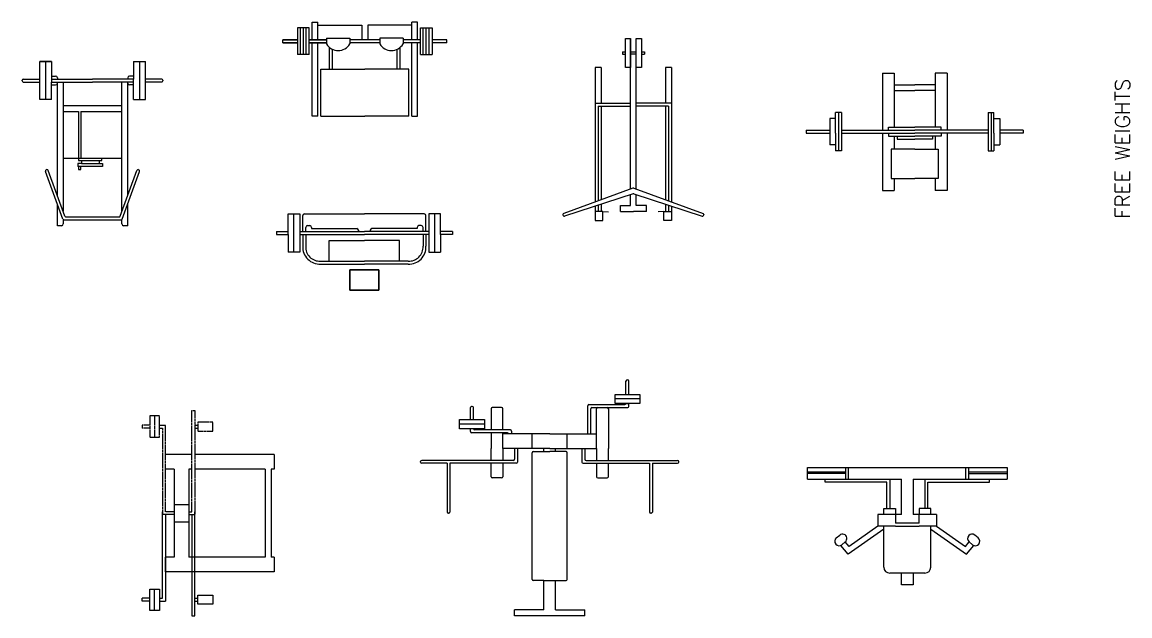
# Model space of a CAD drawing. Header units: millimetres. Extents: x 29224 to 62779, y 35576 to 54938.
# Drawn here: x 39006 to 48447, y 49368 to 54428 of the extents above; entities that cross this region are included whole.
import ezdxf

# ---------------------------------------------------------------- set-up
doc = ezdxf.new("R2010")
doc.units = ezdxf.units.MM
doc.linetypes.add('VERDECKT', pattern=[9.525, 6.35, -3.175])
doc.layers.add('www.cad-blocks.net', color=7, linetype='Continuous')
doc.styles.get("Standard").update_dxf_attribs({"font": 'Arial.ttf'})

# ---------------------------------------------------------------- blocks, each defined once
blk = doc.blocks.new('A$C684650AC')
for p, q in [((150, 1400), (250, 1400)), ((150, 1075), (150, 1400)), ((250, 1400), (150, 1400)), ((200, 1400), (200, 1075)), ((250, 1400), (250, 1225)), ((950, 1400), (1050, 1400)), ((950, 1400), (950, 1250)), ((950, 1400), (1050, 1400)), ((1000, 1400), (1000, 1075)), ((1050, 1075), (1050, 1400)), ((0, 1235), (0, 1240)), ((10, 1250), (150, 1250)), ((250, 1275), (285, 1275)), ((250, 1250), (600, 1250)), ((300, 1260), (300, 1250)), ((950, 1250), (600, 1250)), ((900, 1260), (900, 1250)), ((950, 1275), (915, 1275)), ((950, 1075), (950, 1250)), ((1190, 1250), (1050, 1250)), ((1200, 1240), (1200, 1235)), ((10, 1225), (150, 1225)), ((250, 1225), (300, 1225)), ((250, 1075), (250, 1225)), ((250, 1200), (285, 1200)), ((300, 1225), (600, 1225)), ((300, 260.5), (300, 1225)), ((300, 1215), (300, 1225)), ((325, 1225), (437.5, 1225)), ((350, 1225), (350, 123.1)), ((462.5, 1225), (575, 1225)), ((900, 1225), (600, 1225)), ((737.5, 1225), (625, 1225)), ((875, 1225), (762.5, 1225)), ((850, 123.1), (850, 1225)), ((950, 1225), (900, 1225)), ((900, 260.5), (900, 1225)), ((900, 1215), (900, 1225)), ((950, 1200), (915, 1200)), ((1190, 1225), (1050, 1225)), ((250, 1075), (150, 1075)), ((950, 1075), (1050, 1075)), ((350, 1025), (850, 1025)), ((350, 975), (480, 975)), ((480, 975), (480, 575)), ((500, 975), (500, 575)), ((500, 975), (850, 975)), ((350, 575), (850, 575)), ((480, 575), (480, 555)), ((680, 555), (680, 575)), ((210.2, 478), (205.5, 476.3)), ((505, 530), (475, 530)), ((475, 530), (475, 505)), ((685, 505), (475, 505)), ((480, 555), (680, 555)), ((480, 505), (480, 480)), ((480, 480), (500, 480)), ((500, 480), (500, 505)), ((505, 555), (505, 530)), ((505, 530), (685, 530)), ((655, 555), (655, 530)), ((685, 530), (685, 505)), ((989.8, 478), (994.5, 476.3)), ((347.6, 56.6), (199.5, 463.5)), ((365.1, 81.6), (223, 472)), ((834.9, 81.6), (977, 472)), ((852.4, 56.6), (1000.5, 463.5)), ((300, 0), (300, 187.4)), ((900, 0), (900, 187.4)), ((335, 0), (300, 0)), ((350, 52.9), (350, 15)), ((357, 50), (843, 50)), ((374.5, 75), (825.5, 75)), ((850, 15), (850, 52.9)), ((900, 0), (865, 0))]:
    blk.add_line(p, q)
for centre, radius, start, end in [((10, 1240), 10, 90, 180), ((10, 1235), 10, 180, 270), ((285, 1260), 15, 0, 90), ((915, 1260), 15, 90, 180), ((1190, 1240), 10, 0, 90), ((1190, 1235), 10, 270, 0), ((285, 1215), 15, 270, 0), ((915, 1215), 15, 180, 270), ((208.9, 466.9), 10, 110, 200), ((213.6, 468.6), 10, 20, 110), ((986.4, 468.6), 10, 70, 160), ((991.1, 466.9), 10, 340, 70), ((335, 15), 15, 270, 0), ((357, 60), 10, 200, 270), ((374.5, 85), 10, 200, 270), ((825.5, 85), 10, 270, 340), ((843, 60), 10, 270, 340), ((865, 15), 15, 180, 270)]:
    blk.add_arc(centre, radius, start, end)
blk = doc.blocks.new('A$C71766276')
for p, q in [((250, 800), (300, 800)), ((250, 650), (250, 800)), ((300, 650), (300, 800)), ((300, 775), (400, 775)), ((400, 775), (675, 775)), ((675, 775), (675, 650)), ((725, 775), (725, 650)), ((975, 775), (725, 775)), ((1100, 775), (975, 775)), ((1100, 650), (1100, 800)), ((1150, 800), (1100, 800)), ((1150, 650), (1150, 800)), ((126.5, 750.4), (126.5, 525.4)), ((226.5, 750.4), (126.5, 750.4)), ((151.5, 525.4), (151.5, 750.4)), ((176.5, 525.4), (176.5, 750.4)), ((201.5, 525.4), (201.5, 750.4)), ((226.5, 525.4), (226.5, 750.4)), ((373.1, 664.4), (373.1, 614.4)), ((373.1, 664.4), (573.1, 664.4)), ((573.1, 664.4), (573.1, 614.4)), ((1026.9, 664.4), (826.9, 664.4)), ((826.9, 664.4), (826.9, 614.4)), ((1026.9, 664.4), (1026.9, 614.4)), ((1173.5, 750.4), (1273.5, 750.4)), ((1173.5, 525.4), (1173.5, 750.4)), ((1198.5, 525.4), (1198.5, 750.4)), ((1223.5, 525.4), (1223.5, 750.4)), ((1248.5, 525.4), (1248.5, 750.4)), ((1273.5, 750.4), (1273.5, 525.4)), ((0, 650), (126.5, 650)), ((0, 625), (0, 650)), ((126.5, 650), (0, 650)), ((0, 625), (126.5, 625)), ((126.5, 625), (0, 625)), ((226.5, 650), (373.1, 650)), ((373.1, 650), (226.5, 650)), ((226.5, 625), (373.1, 625)), ((373.1, 625), (226.5, 625)), ((250, 0), (250, 625)), ((300, 0), (300, 625)), ((400, 400), (400, 584.1)), ((425, 400), (425, 568.9)), ((826.9, 650), (573.1, 650)), ((826.9, 625), (573.1, 625)), ((975, 400), (975, 568.9)), ((1000, 400), (1000, 584.1)), ((1173.5, 650), (1026.9, 650)), ((1173.5, 625), (1026.9, 625)), ((1100, 0), (1100, 625)), ((1150, 0), (1150, 625)), ((1400, 650), (1273.5, 650)), ((1400, 625), (1273.5, 625)), ((1400, 625), (1400, 650)), ((226.5, 525.4), (126.5, 525.4)), ((1173.5, 525.4), (1273.5, 525.4)), ((325, 0), (325, 400)), ((325, 400), (700, 400)), ((1075, 400), (700, 400)), ((1075, 0), (1075, 400)), ((300, 0), (250, 0)), ((325, 0), (700, 0)), ((1075, 0), (700, 0)), ((1100, 0), (1150, 0))]:
    blk.add_line(p, q)
for centre in [(473.1, 676.2), (926.9, 676.2)]:
    blk.add_arc(centre, 117.6, 211.71238, 328.28762)
blk = doc.blocks.new('A$C06D76005')
for p, q in [((531.6, 1549.8), (575, 1549.8)), ((531.6, 1303.6), (531.6, 1549.8)), ((575, 267.5), (575, 1550)), ((575, 1549.8), (575, 1303.6)), ((625, 267.5), (625, 1550)), ((625, 1549.8), (668.4, 1549.8)), ((625, 1303.6), (625, 1549.8)), ((668.4, 1549.8), (668.4, 1303.6)), ((506.6, 1436.7), (531.6, 1436.7)), ((506.6, 1436.7), (506.6, 1416.7)), ((506.6, 1416.7), (531.6, 1416.7)), ((575, 1436.7), (625, 1436.7)), ((625, 1416.7), (575, 1416.7)), ((668.4, 1436.7), (693.4, 1436.7)), ((668.4, 1416.7), (693.4, 1416.7)), ((693.4, 1436.7), (693.4, 1416.7)), ((275, 1303.6), (275, 158.3)), ((325, 1303.6), (275, 1303.6)), ((325, 1303.6), (325, 1150)), ((575, 1303.6), (531.6, 1303.6)), ((575, 1303.6), (531.6, 1303.6)), ((668.4, 1303.6), (625, 1303.6)), ((668.4, 1303.6), (625, 1303.6)), ((875, 1303.6), (875, 1150)), ((925, 1303.6), (875, 1303.6)), ((925, 1303.6), (925, 158.3)), ((325, 1150), (325, 1000)), ((875, 1150), (875, 1000)), ((275, 1000), (575, 1000)), ((300, 975), (575, 975)), ((300, 975), (300, 167.4)), ((325, 975), (325, 176.5)), ((925, 1000), (625, 1000)), ((900, 975), (625, 975)), ((875, 975), (875, 176.5)), ((900, 975), (900, 167.4)), ((596.6, 275.4), (6.6, 60.6)), ((596.9, 225.6), (13.1, 37.4)), ((575, 126.6), (575, 218.5)), ((603.1, 225.6), (1186.9, 37.4)), ((603.4, 275.4), (1193.4, 60.6)), ((625, 126.6), (625, 218.5)), ((275, 121.9), (275, 0)), ((300, 129.9), (300, 76.6)), ((325, 138), (325, 76.6)), ((489.3, 76.6), (489.3, 126.6)), ((489.3, 126.6), (575, 126.6)), ((710.7, 126.6), (625, 126.6)), ((710.7, 76.6), (710.7, 126.6)), ((875, 138), (875, 76.6)), ((900, 129.9), (900, 76.6)), ((925, 121.9), (925, 0)), ((0, 51.2), (0, 47)), ((339.3, 76.6), (275, 76.6)), ((275, 76.6), (275, 0)), ((339.3, 0), (339.3, 76.6)), ((339.3, 76.6), (389.1, 72.2)), ((489.3, 76.6), (600, 76.6)), ((710.7, 76.6), (600, 76.6)), ((860.7, 76.6), (810.9, 72.2)), ((860.7, 0), (860.7, 76.6)), ((860.7, 76.6), (925, 76.6)), ((925, 76.6), (925, 0)), ((1200, 51.2), (1200, 47)), ((275, 0), (339.3, 0)), ((925, 0), (860.7, 0))]:
    blk.add_line(p, q)
for centre, start, end in [((600, 266), 70, 110), ((600, 216.1), 72.13568, 107.86432), ((10, 51.2), 110, 180), ((10, 47), 180, 287.86432), ((1190, 47), 252.13568, 0), ((1190, 51.2), 0, 70)]:
    blk.add_arc(centre, 10, start, end)
blk = doc.blocks.new('A$C13AA5F64')
for p, q in [((100, 475), (100, 650)), ((100, 650), (200, 650)), ((150, 325), (150, 650)), ((200, 650), (200, 325)), ((225, 500), (225, 635)), ((240, 650), (750, 650)), ((1260, 650), (750, 650)), ((1275, 500), (1275, 635)), ((1300, 650), (1300, 325)), ((1400, 650), (1300, 650)), ((1350, 325), (1350, 650)), ((1400, 475), (1400, 650)), ((0, 500), (100, 500)), ((0, 500), (0, 475)), ((0, 475), (100, 475)), ((100, 475), (100, 325)), ((200, 500), (750, 500)), ((200, 475), (750, 475)), ((225, 475), (225, 375)), ((250, 500), (250, 535)), ((250, 475), (250, 375)), ((265, 550), (285, 550)), ((300, 535), (300, 525)), ((300, 525), (685, 525)), ((700, 510), (700, 500)), ((1300, 500), (750, 500)), ((1300, 475), (750, 475)), ((800, 510), (800, 500)), ((1200, 525), (815, 525)), ((1200, 535), (1200, 525)), ((1235, 550), (1215, 550)), ((1250, 500), (1250, 535)), ((1250, 475), (1250, 375)), ((1275, 475), (1275, 375)), ((1500, 500), (1400, 500)), ((1500, 475), (1400, 475)), ((1400, 475), (1400, 325)), ((1500, 500), (1500, 475)), ((450, 247.1), (450, 422.1)), ((450, 422.1), (750, 422.1)), ((1050, 422.1), (750, 422.1)), ((1050, 247.1), (1050, 422.1)), ((200, 325), (100, 325)), ((1300, 325), (1400, 325)), ((376.6, 247.1), (750, 247.1)), ((376.6, 222.1), (750, 222.1)), ((1123.4, 247.1), (750, 247.1)), ((1123.4, 222.1), (750, 222.1)), ((627.1, 0), (627.1, 172.1)), ((627.1, 172.1), (872.9, 172.1)), ((627.1, 172.1), (627.1, 0)), ((872.9, 172.1), (627.1, 172.1)), ((872.9, 172.1), (872.9, 0)), ((872.9, 0), (872.9, 172.1)), ((872.9, 0), (627.1, 0)), ((627.1, 0), (872.9, 0))]:
    blk.add_line(p, q)
for centre, radius, start, end in [((240, 635), 15, 90, 180), ((1260, 635), 15, 0, 90), ((265, 535), 15, 90, 180), ((285, 535), 15, 0, 90), ((685, 510), 15, 0, 90), ((815, 510), 15, 90, 180), ((1215, 535), 15, 90, 180), ((1235, 535), 15, 0, 90), ((370.2, 367.3), 145.4, 176.95719, 272.76788), ((370.2, 367.3), 120.4, 176.95719, 272.76788), ((1129.8, 367.3), 145.4, 267.23212, 3.04281), ((1129.8, 367.3), 120.4, 267.23212, 3.04281)]:
    blk.add_arc(centre, radius, start, end)
blk = doc.blocks.new('A$C07864016')
for p, q in [((650, 1000), (650, 512.5)), ((650, 1000), (750, 1000)), ((750, 1000), (750, 537.5)), ((1100, 1000), (1100, 537.5)), ((1200, 1000), (1100, 1000)), ((1200, 1000), (1200, 512.5)), ((750, 900), (925, 900)), ((750, 850), (925, 850)), ((1100, 900), (925, 900)), ((1100, 850), (925, 850)), ((250, 487.5), (250, 662.5)), ((300, 662.5), (250, 662.5)), ((275, 662.5), (275, 487.5)), ((300, 662.5), (300, 487.5)), ((1550, 662.5), (1550, 487.5)), ((1550, 662.5), (1600, 662.5)), ((1575, 662.5), (1575, 487.5)), ((1600, 487.5), (1600, 662.5)), ((200, 612.5), (200, 387.5)), ((250, 612.5), (200, 612.5)), ((1600, 612.5), (1650, 612.5)), ((1650, 612.5), (1650, 387.5)), ((0, 512.5), (200, 512.5)), ((0, 512.5), (0, 487.5)), ((0, 487.5), (200, 487.5)), ((250, 487.5), (250, 337.5)), ((275, 487.5), (275, 337.5)), ((300, 512.5), (925, 512.5)), ((300, 487.5), (925, 487.5)), ((300, 487.5), (300, 337.5)), ((650, 487.5), (650, 0)), ((700, 537.5), (925, 537.5)), ((700, 512.5), (700, 537.5)), ((700, 487.5), (700, 462.5)), ((1150, 537.5), (925, 537.5)), ((1550, 512.5), (925, 512.5)), ((1550, 487.5), (925, 487.5)), ((1150, 512.5), (1150, 537.5)), ((1150, 487.5), (1150, 462.5)), ((1200, 487.5), (1200, 0)), ((1550, 487.5), (1550, 337.5)), ((1575, 487.5), (1575, 337.5)), ((1600, 487.5), (1600, 337.5)), ((1850, 512.5), (1650, 512.5)), ((1850, 487.5), (1650, 487.5)), ((1850, 512.5), (1850, 487.5)), ((250, 387.5), (200, 387.5)), ((700, 462.5), (925, 462.5)), ((750, 462.5), (750, 350)), ((775, 462.5), (775, 437.5)), ((775, 437.5), (925, 437.5)), ((1150, 462.5), (925, 462.5)), ((1075, 437.5), (925, 437.5)), ((1075, 462.5), (1075, 437.5)), ((1100, 462.5), (1100, 350)), ((1600, 387.5), (1650, 387.5)), ((300, 337.5), (250, 337.5)), ((725, 350), (725, 100)), ((925, 350), (725, 350)), ((925, 350), (1125, 350)), ((1125, 350), (1125, 100)), ((1550, 337.5), (1600, 337.5)), ((725, 100), (925, 100)), ((750, 100), (750, 0)), ((1125, 100), (925, 100)), ((1100, 100), (1100, 0)), ((650, 0), (750, 0)), ((1200, 0), (1100, 0))]:
    blk.add_line(p, q)
blk = doc.blocks.new('A$C588A01B9')
at = {"linetype": 'VERDECKT'}
for p, q in [((65.5, 1703.6), (65.5, 1522.4)), ((150, 1703.6), (65.5, 1703.6)), ((107.7, 1703.6), (107.7, 1522.4)), ((150, 1522.4), (150, 1703.6)), ((425, 887.5), (425, 1750)), ((425, 1750), (450, 1750)), ((450, 1750), (450, 862.5)), ((0, 1625), (0, 1600)), ((65.5, 1625), (0, 1625)), ((150, 1625), (200, 1625)), ((200, 887.5), (200, 1625)), ((450, 1625), (475, 1625)), ((475, 1650), (475, 1575)), ((604.9, 1650), (475, 1650)), ((475, 1625), (475, 1600)), ((604.9, 1575), (604.9, 1650)), ((65.5, 1600), (0, 1600)), ((65.5, 1522.4), (150, 1522.4)), ((150, 1600), (175, 1600)), ((175, 1600), (175, 862.5)), ((450, 1600), (475, 1600)), ((475, 1575), (604.9, 1575)), ((275, 862.5), (175, 862.5)), ((275, 887.5), (200, 887.5)), ((400, 887.5), (425, 887.5)), ((400, 862.5), (450, 862.5))]:
    blk.add_line(p, q, dxfattribs=at)
for p, q in [((425, 1375), (200, 1375)), ((1125, 1375), (450, 1375)), ((1125, 1375), (1125, 1250)), ((275, 1250), (200, 1250)), ((275, 1250), (275, 500)), ((400, 1250), (400, 500)), ((425, 1250), (400, 1250)), ((1050, 1250), (450, 1250)), ((1050, 1250), (1050, 500)), ((1100, 1250), (1100, 500)), ((1125, 1250), (1100, 1250)), ((275, 950), (400, 950)), ((175, 150), (175, 887.5)), ((200, 862.5), (200, 125)), ((425, 862.5), (425, 0)), ((450, 0), (450, 887.5)), ((275, 800), (400, 800)), ((275, 500), (196.5, 500)), ((196.5, 500), (196.5, 375)), ((1050, 500), (400, 500)), ((1125, 500), (1100, 500)), ((1125, 500), (1125, 375)), ((1125, 375), (196.5, 375)), ((65.5, 46.4), (65.5, 227.6)), ((65.5, 227.6), (150, 227.6)), ((107.7, 46.4), (107.7, 227.6)), ((150, 227.6), (150, 46.4)), ((65.5, 150), (0, 150)), ((0, 125), (0, 150)), ((65.5, 125), (0, 125)), ((150, 150), (175, 150)), ((150, 125), (200, 125)), ((450, 150), (475, 150)), ((450, 125), (475, 125)), ((475, 100), (475, 175)), ((475, 175), (604.9, 175)), ((475, 125), (475, 150)), ((604.9, 100), (475, 100)), ((604.9, 175), (604.9, 100)), ((150, 46.4), (65.5, 46.4)), ((425, 0), (450, 0))]:
    blk.add_line(p, q)
blk = doc.blocks.new('A$C0C0A009E')
for p, q in [((1750, 1887), (1750, 2000)), ((1775, 1887), (1775, 2000)), ((1435, 1800), (1740, 1800)), ((1656.8, 1810), (1656.8, 1887)), ((1656.8, 1887), (1868.2, 1887)), ((1868.2, 1848.5), (1656.8, 1848.5)), ((1868.2, 1810), (1656.8, 1810)), ((1750, 1810), (1775, 1810)), ((1775, 1785), (1775, 1810)), ((1868.2, 1887), (1868.2, 1810)), ((425, 1672), (425, 1775)), ((440, 1785), (435, 1785)), ((450, 1672), (450, 1775)), ((600, 1765), (600, 1585)), ((690, 1775), (610, 1775)), ((700, 1585), (700, 1765)), ((1425, 1550), (1425, 1790)), ((1450, 1550), (1450, 1765)), ((1460, 1775), (1765, 1775)), ((1500, 1425), (1500, 1765)), ((1510, 1775), (1590, 1775)), ((1600, 1765), (1600, 1425)), ((331.8, 1595), (331.8, 1672)), ((331.8, 1672), (543.2, 1672)), ((543.2, 1633.5), (331.8, 1633.5)), ((543.2, 1672), (543.2, 1595)), ((543.2, 1595), (331.8, 1595)), ((425, 1570), (425, 1595)), ((740, 1560), (435, 1560)), ((765, 1585), (460, 1585)), ((600, 1560), (600, 1425)), ((700, 1425), (700, 1560)), ((1100, 1550), (700, 1550)), ((775, 1575), (775, 1550)), ((950, 1425), (950, 1550)), ((1100, 1550), (1500, 1550)), ((1250, 1425), (1250, 1550)), ((600, 1325), (600, 1425)), ((1100, 1425), (700, 1425)), ((700, 1425), (700, 1325)), ((800, 1425), (800, 1335)), ((825, 1425), (825, 1310)), ((1050, 1400), (1050, 1425)), ((1100, 1425), (1500, 1425)), ((1150, 1400), (1150, 1425)), ((1375, 1425), (1375, 1310)), ((1400, 1425), (1400, 1335)), ((1500, 1425), (1500, 1325)), ((1600, 1325), (1600, 1425)), ((790, 1325), (10, 1325)), ((950, 310), (950, 1390)), ((960, 1400), (1100, 1400)), ((1240, 1400), (1100, 1400)), ((1250, 310), (1250, 1390)), ((1410, 1325), (2190, 1325)), ((0, 1310), (0, 1315)), ((225, 1300), (10, 1300)), ((225, 1300), (225, 885)), ((815, 1300), (250, 1300)), ((250, 1300), (250, 885)), ((600, 1185), (600, 1300)), ((700, 1300), (700, 1185)), ((1385, 1300), (1950, 1300)), ((1500, 1300), (1500, 1185)), ((1600, 1185), (1600, 1300)), ((1950, 1300), (1950, 885)), ((1975, 1300), (1975, 885)), ((1975, 1300), (2190, 1300)), ((2200, 1310), (2200, 1315)), ((690, 1175), (610, 1175)), ((1510, 1175), (1590, 1175)), ((240, 875), (235, 875)), ((1965, 875), (1960, 875)), ((1050, 300), (960, 300)), ((1050, 50), (1050, 300)), ((1050, 300), (1240, 300)), ((1150, 50), (1150, 300)), ((1050, 50), (800, 50)), ((800, 0), (800, 50)), ((1150, 50), (1400, 50)), ((1400, 0), (1400, 50)), ((1400, 0), (800, 0))]:
    blk.add_line(p, q)
for centre, radius, start, end in [((1762.5, 2000), 12.5, 0, 180), ((1435, 1790), 10, 90, 180), ((1740, 1810), 10, 270, 0), ((435, 1775), 10, 90, 180), ((440, 1775), 10, 0, 90), ((610, 1765), 10, 90, 180), ((690, 1765), 10, 0, 90), ((1460, 1765), 10, 90, 180), ((1510, 1765), 10, 90, 180), ((1590, 1765), 10, 0, 90), ((1765, 1785), 10, 270, 0), ((435, 1570), 10, 180, 270), ((460, 1595), 10, 180, 270), ((740, 1550), 10, 0, 90), ((765, 1575), 10, 0, 90), ((10, 1315), 10, 90, 180), ((790, 1335), 10, 270, 0), ((960, 1390), 10, 90, 180), ((1240, 1390), 10, 0, 90), ((1410, 1335), 10, 180, 270), ((2190, 1315), 10, 0, 90), ((10, 1310), 10, 180, 270), ((815, 1310), 10, 270, 0), ((1385, 1310), 10, 180, 270), ((2190, 1310), 10, 270, 0), ((610, 1185), 10, 180, 270), ((690, 1185), 10, 270, 0), ((1510, 1185), 10, 180, 270), ((1590, 1185), 10, 270, 0), ((235, 885), 10, 180, 270), ((240, 885), 10, 270, 0), ((1960, 885), 10, 180, 270), ((1965, 885), 10, 270, 0), ((960, 310), 10, 180, 270), ((1240, 310), 10, 270, 0)]:
    blk.add_arc(centre, radius, start, end)
blk = doc.blocks.new('A$C11573504')
for p, q in [((0, 900), (0, 1000)), ((0, 1000), (1700, 1000)), ((325, 960), (0, 960)), ((325, 950), (0, 950)), ((325, 900), (325, 1000)), ((350, 900), (350, 1000)), ((1350, 900), (1350, 1000)), ((1375, 900), (1375, 1000)), ((1700, 960), (1375, 960)), ((1375, 950), (1700, 950)), ((1700, 1000), (1700, 900)), ((0, 900), (800, 900)), ((150, 875), (150, 900)), ((675, 875), (150, 875)), ((675, 650), (675, 875)), ((700, 900), (700, 650)), ((800, 600), (800, 900)), ((900, 900), (900, 600)), ((900, 900), (1700, 900)), ((1000, 900), (1000, 650)), ((1025, 650), (1025, 875)), ((1025, 875), (1550, 875)), ((1550, 875), (1550, 900)), ((600, 600), (600, 500)), ((750, 600), (600, 600)), ((650, 600), (650, 650)), ((650, 650), (750, 650)), ((750, 650), (750, 600)), ((750, 600), (750, 525)), ((800, 600), (750, 600)), ((1100, 600), (900, 600)), ((1050, 650), (950, 650)), ((950, 650), (950, 600)), ((950, 525), (950, 600)), ((1050, 600), (1050, 650)), ((1100, 600), (1100, 500)), ((650, 474), (345.4, 260.7)), ((600, 500), (354.3, 327.9)), ((750, 500), (600, 500)), ((650, 150), (650, 500)), ((950, 525), (750, 525)), ((750, 500), (950, 500)), ((1100, 500), (950, 500)), ((1050, 150), (1050, 500)), ((1050, 474), (1354.6, 260.7)), ((1100, 500), (1345.7, 327.9)), ((245.2, 399.6), (273.9, 423.7)), ((1454.8, 399.6), (1426.1, 423.7)), ((345.4, 260.7), (282.4, 335.7)), ((293.4, 342.1), (322.1, 366.2)), ((354.3, 327.9), (322.1, 366.2)), ((1345.7, 327.9), (1377.9, 366.2)), ((1354.6, 260.7), (1417.6, 335.7)), ((1406.6, 342.1), (1377.9, 366.2)), ((1000, 100), (700, 100)), ((800, 0), (800, 100)), ((900, 100), (900, 0)), ((900, 0), (800, 0))]:
    blk.add_line(p, q)
for centre, radius, start, end in [((269.3, 370.9), 37.5, 130, 310), ((298, 395), 37.5, 310, 130), ((1402, 395), 37.5, 50, 230), ((1430.7, 370.9), 37.5, 230, 50), ((700, 150), 50, 180, 270), ((1000, 150), 50, 270, 0)]:
    blk.add_arc(centre, radius, start, end)

msp = doc.modelspace()

# ---------------------------------------------------------------- block references
for name, p in [('A$C71766276', (41226.6, 53628.4)), ('A$C06D76005', (43615.7, 52738.2)), ('A$C684650AC', (39006.3, 52693.3)), ('A$C07864016', (45688.9, 52994.9)), ('A$C13AA5F64', (41172.8, 52144.3)), ('A$C0C0A009E', (42402.2, 49368.5)), ('A$C588A01B9', (40027.9, 49368.5)), ('A$C11573504', (45699.9, 49632.8))]:
    msp.add_blockref(name, p)

# ---------------------------------------------------------------- texts
at = {"layer": 'www.cad-blocks.net', "color": 155, "true_color": 0x546d8e, "insert": (48321.9, 52752.6), "char_height": 125, "attachment_point": 1, "rotation": 90}
msp.add_mtext_dynamic_manual_height_columns('{\\Fsimplex|c0;FREE WEIGHTS}', width=5331.342, gutter_width=12.5, heights=[0], dxfattribs=at)

doc.saveas('drawing.dxf')
